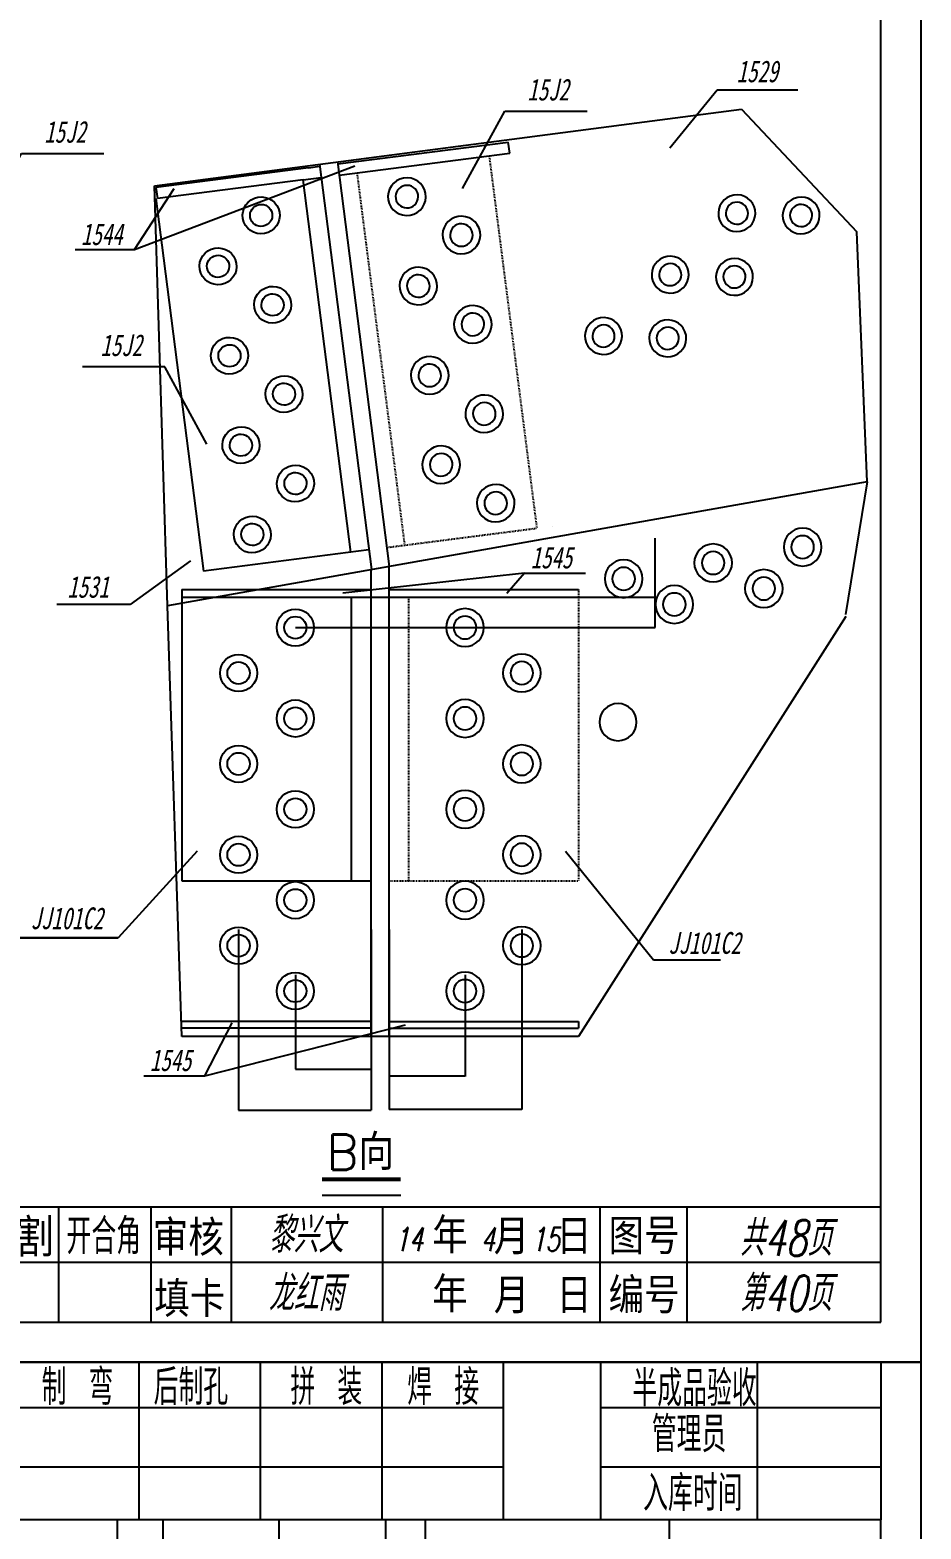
# Model space of a CAD drawing. Header units: millimetres. Extents: x -1378 to 644, y -1773 to 1979.
# Drawn here: x -604.8 to -491.9, y -1582.9 to -1392.9 of the extents above; entities that cross this region are included whole.
import ezdxf
from ezdxf.enums import TextEntityAlignment as Align

# ---------------------------------------------------------------- set-up
doc = ezdxf.new("R2010")
doc.units = ezdxf.units.MM
doc.linetypes.add('LPY8', pattern=[0.009000000000000001, 0.005, -0.004])
for name, color, linetype in [('1', 7, 'Continuous'), ('19', 7, 'Continuous'), ('21', 7, 'Continuous'), ('22', 7, 'Continuous'), ('6', 7, 'Continuous')]:
    doc.layers.add(name, color=color, linetype=linetype)
doc.styles.add('hz', font='txt.shx', dxfattribs={"width": 0.7, "oblique": 12, "bigfont": 'hztxt.shx'})
doc.dimstyles.new('ISO-25', dxfattribs={"dimscale": 0.001, "dimtxt": 2.5, "dimasz": 2.5, "dimexe": 1.25, "dimexo": 0.625, "dimtad": 1, "dimtxsty": 'Standard', "dimcen": 2.5, "dimadec": 0, "dimazin": 0, "dimtfac": 1, "dimtmove": 0, "dimatfit": 3, "dimfxl": 0, "dimarcsym": 0})

# ---------------------------------------------------------------- blocks, each defined once
blk = doc.blocks.new('d0')
at = {"color": 21}
for radius in [1, 0.6]:
    blk.add_circle((0, 0), radius, dxfattribs=at)
blk = doc.blocks.new('c0')
at = {"color": 21}
blk.add_circle((0, 0), 1, dxfattribs=at)
blk = doc.blocks.new('*D125')
at = {"layer": '1', "color": 0, "lineweight": -2}
for p, q in [((-578.390066590004, -1506.946540631379), (-578.390066590004, -1529.848280108635)), ((-561.5900665909944, -1506.946540631379), (-561.5900665909944, -1529.848280108635)), ((-578.387566590004, -1529.847030108634), (-561.5925665909945, -1529.847030108634))]:
    blk.add_line(p, q, dxfattribs=at)
at = {"layer": '1', "color": 0}
for points in [[(-578.387566590004, -1529.846613441968), (-578.387566590004, -1529.847446775301), (-578.390066590004, -1529.847030108634)], [(-561.5925665909945, -1529.846613441968), (-561.5925665909945, -1529.847446775301), (-561.5900665909944, -1529.847030108634)]]:
    blk.add_solid(points, dxfattribs=at)
at = {"layer": 'Defpoints', "color": 0}
for p in [(-578.390066590004, -1506.945915631379, -0.005358334493692829), (-561.5900665909944, -1506.945915631379, -0.005540782653189413), (-561.5900665909944, -1529.847030108634)]:
    blk.add_point(p, dxfattribs=at)
at = {"layer": '1', "color": 0, "insert": (-569.9900665904997, -1529.845155108635), "char_height": 0.0025, "attachment_point": 5}
blk.add_mtext('176', dxfattribs=at)
blk = doc.blocks.new('*D127')
at = {"layer": '1', "color": 0, "lineweight": -2}
for p, q in [((-571.1901664407671, -1512.706540631377), (-571.1901664407671, -1524.669071457468)), ((-561.5900665909944, -1512.706540631377), (-561.5900665909944, -1524.669071457468)), ((-571.1876664407671, -1524.667821457468), (-561.5925665909945, -1524.667821457468))]:
    blk.add_line(p, q, dxfattribs=at)
at = {"layer": '1', "color": 0}
for points in [[(-571.1876664407671, -1524.667404790801), (-571.1876664407671, -1524.668238124134), (-571.1901664407671, -1524.667821457468)], [(-561.5925665909945, -1524.667404790801), (-561.5925665909945, -1524.668238124134), (-561.5900665909944, -1524.667821457468)]]:
    blk.add_solid(points, dxfattribs=at)
at = {"layer": 'Defpoints', "color": 0}
for p in [(-571.1901664407671, -1512.705915631377, -0.005333489610512721), (-561.5900665909944, -1512.705915631377, -0.005540782653189191), (-561.5900665909944, -1524.667821457468)]:
    blk.add_point(p, dxfattribs=at)
at = {"layer": '1', "color": 0, "insert": (-566.3901165158804, -1524.665946457468), "char_height": 0.0025, "attachment_point": 5}
blk.add_mtext('101', dxfattribs=at)
blk = doc.blocks.new('*D126')
at = {"layer": '1', "color": 0, "lineweight": -2}
for p, q in [((-559.2860767827347, -1506.94654063135), (-559.2860767827347, -1529.756671202881)), ((-542.4858166222416, -1506.94654063135), (-542.4858166222416, -1529.756671202881)), ((-542.4883166222417, -1529.755421202881), (-559.2835767827346, -1529.755421202881))]:
    blk.add_line(p, q, dxfattribs=at)
at = {"layer": '1', "color": 0}
for points in [[(-559.2835767827346, -1529.755004536214), (-559.2835767827346, -1529.755837869548), (-559.2860767827347, -1529.755421202881)], [(-542.4883166222417, -1529.755004536214), (-542.4883166222417, -1529.755837869548), (-542.4858166222416, -1529.755421202881)]]:
    blk.add_solid(points, dxfattribs=at)
at = {"layer": 'Defpoints', "color": 0}
for p in [(-559.2860767827347, -1506.94591563135, -0.005622505473188377), (-542.4858166222416, -1506.94591563135, -0.00574825498920517), (-559.2860767827347, -1529.755421202881)]:
    blk.add_point(p, dxfattribs=at)
at = {"layer": '1', "color": 0, "insert": (-550.8859467024881, -1529.753546202881), "char_height": 0.0025, "attachment_point": 5}
blk.add_mtext('176', dxfattribs=at)
blk = doc.blocks.new('*D124')
at = {"layer": '1', "color": 0, "lineweight": -2}
for p, q in [((-559.2860767827356, -1512.706540631352), (-559.2860767827356, -1525.558145722009)), ((-549.6857167692431, -1512.706540631352), (-549.6857167692431, -1525.558145722009)), ((-549.6882167692431, -1525.556895722009), (-559.2835767827355, -1525.556895722009))]:
    blk.add_line(p, q, dxfattribs=at)
at = {"layer": '1', "color": 0}
for points in [[(-559.2835767827355, -1525.556479055343), (-559.2835767827355, -1525.557312388676), (-559.2860767827356, -1525.556895722009)], [(-549.6882167692431, -1525.556479055343), (-549.6882167692431, -1525.557312388676), (-549.6857167692431, -1525.556895722009)]]:
    blk.add_solid(points, dxfattribs=at)
at = {"layer": 'Defpoints', "color": 0}
for p in [(-559.2860767827356, -1512.705915631352, -0.005622505473187767), (-549.6857167692431, -1512.705915631352, -0.005567028138065977), (-559.2860767827356, -1525.556895722009)]:
    blk.add_point(p, dxfattribs=at)
at = {"layer": '1', "color": 0, "insert": (-554.485896775989, -1525.555020722009), "char_height": 0.0025, "attachment_point": 5}
blk.add_mtext('101', dxfattribs=at)
blk = doc.blocks.new('xytfsc')
at = {"color": 243}
for p, q in [((0.2119981069793931, 0.1756660281181865), (-0.08180189302063978, 0.1756660281181865)), ((0.1128390591114504, 0.1756660281181865), (0.1128390591114504, 0.1557118104779665)), ((0.1282390591114501, 0.1756660281181865), (0.1282390591114501, 0.1557118104779665)), ((0.1436390591114496, 0.1756660281181865), (0.1436390591114497, 0.1557118104779665)), ((0.1590390591114494, 0.1756660281181865), (0.1590390591114493, 0.1557118104779665)), ((0.1590390591114494, 0.1756660281181865), (0.1590390591114493, 0.1557118104779665)), ((0.1713881142505892, 0.1756660281181865), (0.1713881142505892, 0.1556970395588582)), ((0.1912480675326801, 0.1756660281181865), (0.1912480675326801, 0.1556970395588582)), ((0.2069206040023625, 0.1756660281181865), (0.2069206040023625, 0.1556999999999807)), ((0.2119981069793931, 0.1456999999999898), (0.2119981069793931, 0.1756660281181866)), ((0.1590390591114492, 0.1699052611793964), (0.009343547070755465, 0.1699052611793964)), ((0.2069206040023625, 0.1699052611793964), (0.1713881142505892, 0.1699052611793964)), ((0.1590390591114492, 0.1623816372641632), (0.009343547070755465, 0.1623816372641632)), ((0.2069206040023625, 0.1623816372641632), (0.1713881142505892, 0.1623816372641632)), ((0.2069206040023625, 0.1556999999999807), (-0.06670189302062168, 0.1556999999999807)), ((0.1101013382460957, 0.1556970395588582), (0.1101013382460957, 0.1401970395588268)), ((0.115893155820657, 0.1556970395588582), (0.115893155820657, 0.1401970395588268)), ((0.1305946114652267, 0.1556970395588582), (0.1305946114652267, 0.1401970395588268)), ((0.144136461840929, 0.1556970395588582), (0.144136461840929, 0.1401970395588268)), ((0.149150303690447, 0.1556970395588582), (0.149150303690447, 0.1401970395588268)), ((0.1800706029964368, 0.1556970395588582), (0.1800706029964368, 0.1401970395588268)), ((0.2069206040023625, -0.03041769200676575), (0.2069206040023625, 0.1556999999999807)), ((0.2119981069793931, -0.03550000000000003), (0.2119981069793931, 0.1456999999999898)), ((-0.06670189302062168, -0.01580359560226546), (0.2069206040023625, -0.01580359560226546)), ((0.102691916155805, -0.03036583533575871), (0.102691916155805, -0.01570061183649435)), ((0.1144049236795291, -0.03053781203299016), (0.1144049236795291, -0.01587258853372581)), ((0.1246095262382875, -0.03053264624507895), (0.1246095262382875, -0.0158674227458146)), ((0.1437750562829757, -0.0304212194424604), (0.1437750562829757, -0.01575599594319604)), ((0.1713153053457569, -0.03044566928007092), (0.1713153053457569, -0.01578044578080656)), ((0.1823401508876538, -0.03042733090642108), (0.1823401508876538, -0.01576210740709988)), ((0.03293604349468582, -0.02282133209506404), (0.2069206040023625, -0.02282133209506404)), ((-0.06670189302062168, -0.03041769200676575), (0.2069206040023625, -0.03041769200676575)), ((-0.07180189302064888, -0.03550000000000003), (0.2119981069793931, -0.03550000000000003))]:
    blk.add_line(p, q, dxfattribs=at)
at = {"color": 243, "style": 'hz', "width": 0.7}
for s, p in [(' 制 弯', (0.0977236024752125, 0.1702582894362837)), (' 后制孔', (0.1119142199866298, 0.1702582894362837)), ('拼 装', (0.1320676244899056, 0.1702582894362837)), (' 焊 接', (0.1440676463303413, 0.1702582894362837)), ('半成品验收', (0.1754148552770184, 0.17009081662611)), ('管理员', (0.1778732141532154, 0.1642803059513241)), ('入库时间', (0.1767723680015715, 0.1568099015570553)), ('开合角', (0.1036835877846721, -0.02178813139981733))]:
    blk.add_text(s, height=0.0045, dxfattribs=at).set_placement(p)
at = {"color": 243, "style": 'hz'}
for s, height, p in [('气割', 0.0048, (0.09248400186405037, -0.02209650407114444)), ('图号', 0.0045, (0.1723960165372483, -0.02179937828155792)), ('编号', 0.0045, (0.1723960165372483, -0.0292993782815511))]:
    blk.add_text(s, height=height, dxfattribs=at).set_placement(p)
at = {"color": 25, "style": 'hz'}
for s, p in [('审核', (0.1146189310481128, -0.02199924418447202)), ('年', (0.1500464708567216, -0.0217049306504446)), ('月', (0.1578457398947813, -0.02183650049470137)), ('日', (0.165761998036117, -0.02182188700463533)), ('年', (0.1500464708567216, -0.02918454778050367)), ('月', (0.1578457398947813, -0.02931611762476044)), ('日', (0.165761998036117, -0.0293015041346944)), ('填卡', (0.1148046463357838, -0.02976734870644399))]:
    blk.add_text(s, height=0.0045, dxfattribs=at).set_placement(p)
blk = doc.blocks.new('*D156')
at = {"layer": '1', "color": 0, "lineweight": -2}
for p, q in [((-525.5918185474083, -1464.829495725967), (-525.5918082739278, -1457.326995725977)), ((-571.1883092033003, -1464.829433288825), (-525.5905685474082, -1464.829495727678)), ((-525.5918238023482, -1468.667064544167), (-525.5918185508316, -1464.831995725967)), ((-571.1883144616637, -1468.669502107026), (-525.5905738057717, -1468.669564545879))]:
    blk.add_line(p, q, dxfattribs=at)
at = {"layer": '1', "color": 0}
for points in [[(-525.5922352174982, -1464.831995725396), (-525.591401884165, -1464.831995726537), (-525.5918185474083, -1464.829495725967)], [(-525.5922404690149, -1468.667064543597), (-525.5914071356816, -1468.667064544738), (-525.5918238057717, -1468.669564544167)]]:
    blk.add_solid(points, dxfattribs=at)
at = {"layer": 'Defpoints', "color": 0}
for p in [(-571.1889342033003, -1464.829433287969, 0.3948052739393119), (-525.5918185474083, -1464.829495725967), (-571.1889394616637, -1468.66950210617, 0.3945731254725511)]:
    blk.add_point(p, dxfattribs=at)
at = {"layer": '1', "color": 0, "insert": (-525.5936832773511, -1457.32949572341), "char_height": 0.0025, "attachment_point": 5, "rotation": 89.99992154254343}
blk.add_mtext('40', dxfattribs=at)

msp = doc.modelspace()

# ---------------------------------------------------------------- linework, layer by layer
at = {"layer": '1', "color": 7, "extrusion": (-0.02269788138167945, 0.1279675681176582, 0.9915185866592898)}
for p, q in [((-565.8086724458268, -1409.900255637484, -6.354724391947734), (-544.1980254518023, -1407.116794608423, -6.219252233361905)), ((-565.6304090597889, -1411.303380939354, -6.350560029291604), (-544.0173681961037, -1408.519611578807, -6.215072864089338)), ((-570.2001205563142, -1411.891961830434, -6.379206496041068), (-567.9150420278148, -1411.597642690701, -6.364881866108444)), ((-569.5337224958378, -1410.380043755271, -6.378075871024449), (-568.0942565686743, -1410.194639897994, -6.369052191334643))]:
    msp.add_line(p, q, dxfattribs=at)
at = {"layer": '1', "color": 7}
for p, q in [((-544.0173681961037, -1408.519611578807, -6.215072864089338), (-544.1980254518019, -1407.116794608427, -6.219252233361902)), ((-591.6007589342366, -1420.722666922927, 0.3949329695537763), (-563.6631280011942, -1410.130038230256, 0.3949329695537763)), ((-591.6007589342366, -1420.722666922927, 0.3949329695537763), (-586.541725935633, -1413.011877897897, 0.3949329695537763)), ((-588.8613880452112, -1412.871761885526, -6.499192672181462), (-588.6810438896491, -1414.271932404144, -6.498053588821469)), ((-599.0995785628576, -1420.722666922927, 0.3949329695537763), (-591.6007589342366, -1420.722666922927, 0.3949329695537763)), ((-542.1247542669064, -1461.760433056067, 0.2070501861212), (-565.1878696198775, -1464.317026307032)), ((-542.1247542669064, -1461.760433056067, 0.2070501861212), (-544.3647153753525, -1464.368990983523)), ((-542.1247542669064, -1461.760433056067, 0.2070501861212), (-534.397517023668, -1461.760433056067, 0.2070501861212)), ((-582.6753918048119, -1525.477905487893, 0.3949329695537763), (-579.2005632615537, -1518.777316115837, 0.3949329695537763)), ((-582.6753918048119, -1525.477905487893, 0.3949329695537763), (-557.2113929787969, -1519.02909309911, 0.3949329695537763)), ((-535.285017947421, -1518.589465660273, 0.394343260848721), (-535.2850191479745, -1519.467020994614, 0.3943432608740468)), ((-590.4026290480502, -1525.477905487893, 0.3949329695537763), (-582.6753918048119, -1525.477905487893, 0.3949329695537763)), ((-567.8087425595705, -1540.621458979568), (-557.8409995790636, -1540.621458979568))]:
    msp.add_line(p, q, dxfattribs=at)
at = {"layer": '1', "color": 7, "const_width": 0.5}
msp.add_lwpolyline([(-567.8087425595706, -1538.630093486983), (-557.8409995790637, -1538.630093486983)], dxfattribs=at)
at = {"layer": '21', "color": 53, "linetype": 'LPY8', "extrusion": (0.02268982874163442, -0.1279689963027532, -0.9915185866421976)}
for p, q in [((-540.548164718012, -1456.061670999634), (-546.5868918598563, -1408.850567379588, -6.231426533508116)), ((-559.5906458216576, -1458.51313255185, -0.1193720040557979), (-540.548164718012, -1456.061670999634))]:
    msp.add_line(p, q, dxfattribs=at)
at = {"layer": '21', "color": 53, "linetype": 'LPY8', "extrusion": (0.02268982874163442, -0.1279689963027533, -0.9915185866421976)}
msp.add_line((-557.3055480892176, -1458.218957165584, -0.1050473635689201), (-563.3441402933023, -1411.00890849643, -6.336334653371801), dxfattribs=at)
at = {"layer": '21', "color": 53, "linetype": 'LPY8', "extrusion": (-2.109508941398465e-05, -3.7370270140596e-06, -0.9999999997705159)}
msp.add_line((-556.7889935920124, -1500.789114276177, 0.3946358882038825), (-556.7889443996706, -1464.829452988105, 0.3945015049404849), dxfattribs=at)
at = {"layer": '21', "color": 53, "linetype": 'LPY8', "extrusion": (-0.1716783539694909, 0.969093763517333, -0.177154791891548)}
for p in [(-535.2849430364911, -1463.829482406989, 0.394044139191692), (-559.2849935914548, -1500.789110861482, 0.3946885415342072)]:
    msp.add_line(p, (-535.2849935968172, -1500.789143695058, 0.3941822595109635), dxfattribs=at)
at = {"layer": '22', "color": 132, "extrusion": (-0.0285279636557271, 0.1610976677226583, 0.9865260750451442)}
for p, q in [((-589.0593800721834, -1412.668495286006, -8.34889164719772), (-514.6238101258131, -1402.959229146301, -7.781896898789916)), ((-514.6238101258131, -1402.959229146301, -7.781896898789916), (-500.0025833795802, -1418.509042411773, -4.819833807172271)), ((-587.3979410356568, -1465.902320160488, 0.3921266814779538), (-589.0593800721834, -1412.668495286006, -8.34889164719772)), ((-498.6965278797696, -1450.188730583985, 0.3911617383025994), (-500.0025833795802, -1418.509042411773, -4.819833807172271)), ((-500.0025833795802, -1418.509042411773, -4.819833807172271), (-500.0025833795802, -1418.509042411773, -4.819833807172271)), ((-498.6965278797696, -1450.188730583985, 0.3911617383025994), (-501.4707550899421, -1467.030975179582, 3.061241462673007))]:
    msp.add_line(p, q, dxfattribs=at)
at = {"layer": '22', "color": 200, "extrusion": (-0.02273684544028604, 0.1279629433924686, 0.9915182907933471)}
for p, q in [((-588.8613880452112, -1414.295161940493, -6.499192672181462), (-587.8952305340475, -1421.848634932644, -5.502204497487889)), ((-587.8952305340475, -1421.848634932644, -5.502204497487889), (-582.8226696503052, -1461.506197176511, -0.2677751647288617)), ((-538.6436154591247, -1455.818834126475, 0.0113125872453013), (-538.6436154591247, -1455.818834126475, 0.0113125872453013)), ((-582.8229036004334, -1461.504368141429, -0.2680165803464208), (-582.8226233094515, -1461.506559471875, -0.2677273451110598))]:
    msp.add_line(p, q, dxfattribs=at)
at = {"layer": '22', "color": 132, "extrusion": (-9.972134370909023e-06, -5.11663894634127e-06, -0.9999999999371882)}
for p, q in [((-498.6965278797696, -1450.188730583985, 0.3911617383026413), (-587.3979410356568, -1465.902320160488, 0.3921266814779957)), ((-498.6965278797701, -1450.188730583988, 0.391161738302821), (-498.6965278797696, -1450.188730583985, 0.3911617383026413)), ((-498.6965278797696, -1450.188730583985, 0.3911617383026413), (-498.6965278797696, -1450.188730583985, 0.3911617383026413)), ((-498.6965278797701, -1450.188730583988, 0.391161738302821), (-498.6965278797696, -1450.188730583985, 0.3911617383026413)), ((-585.5890103800934, -1520.509482406545, 0.3948234593640328), (-587.3979410356568, -1465.902320160488, 0.3921266814779957)), ((-501.4324258307631, -1467.247503324678, 0.3927429450353764), (-535.2850205753953, -1520.509482406545, 0.3942559555180478)), ((-535.2850205753953, -1520.509482406545, 0.3942559555180478), (-585.5890103800934, -1520.509482406545, 0.3948234593640328))]:
    msp.add_line(p, q, dxfattribs=at)
at = {"layer": '6', "color": 8, "extrusion": (-0.02273684544028639, 0.1279629433924687, 0.9915182907933471)}
for p, q in [((-568.1270683758096, -1409.938115370518, -6.583199157585271), (-561.5543378886595, -1461.324086752682, 0.1992710870826616)), ((-564.1610761800374, -1459.103652997026, -0.147068710987294), (-570.1998823979962, -1411.891931155537, -6.37857684397521)), ((-561.8759809284107, -1458.809463633986, -0.1326357742720855), (-582.8227015486364, -1461.506201283189, -0.2649377835150793))]:
    msp.add_line(p, q, dxfattribs=at)
at = {"layer": '6', "color": 8, "extrusion": (0.02268982874163442, -0.1279689963027532, -0.9915185866421976)}
msp.add_line((-565.84195528144, -1409.640048583248, -6.570164484301103), (-559.2825758038279, -1460.92164103258, 0.1985287121361274), dxfattribs=at)
at = {"layer": '6', "color": 8, "extrusion": (0.0227448934298833, -0.1279615127977073, -0.9915182908375344)}
for p, q in [((-569.5334473808306, -1410.382193544343, -6.377114218764971), (-588.8613880452112, -1412.871761885526, -6.499192672181462)), ((-570.1998454413074, -1411.894111619506, -6.37824484378159), (-588.6807041470489, -1414.274570125179, -6.494972988170163))]:
    msp.add_line(p, q, dxfattribs=at)
at = {"layer": '6', "color": 8, "extrusion": (-0.1716783539694909, 0.969093763517333, -0.177154791891548)}
for p, q in [((-559.2850205686625, -1520.509482406542, 0.394762237664604), (-559.2849390538552, -1460.922059309492, 0.3945395561351914)), ((-561.5890103781359, -1520.509482406545, 0.3947291177154563), (-561.5889294216814, -1461.330214695106, 0.3945079614855028)), ((-585.5889328403883, -1463.829413587831, 0.3946116427798123), (-585.588983400717, -1500.7890748759, 0.3947497630990872)), ((-585.5889342083761, -1464.829413587828, 0.395109043153433), (-561.5889342085843, -1464.829446421404, 0.3946027611300805)), ((-585.5889328403105, -1463.829413587831, 0.395109043153433), (-561.5889328405187, -1463.829446421407, 0.3946027611300805)), ((-559.2849443991136, -1464.829449573411, 0.3945541582708084), (-535.2849444044778, -1464.829482406987, 0.3940478762475647)), ((-559.2849430310479, -1463.829449573413, 0.3945541582708084), (-535.2849430364121, -1463.829482406989, 0.3940478762475647)), ((-585.5889834007156, -1500.7890748759, 0.3952434264168319), (-561.5889834009243, -1500.789107709476, 0.3947371443934794))]:
    msp.add_line(p, q, dxfattribs=at)
at = {"layer": '6', "color": 8, "extrusion": (3.930902016059562e-06, 3.7370504953802e-06, 0.9999999999852912)}
msp.add_line((-564.0849834009015, -1500.789104294782, 0.3946652330919782), (-564.0849342086557, -1464.82951182449, 0.3945308500857491), dxfattribs=at)
at = {"layer": '6', "color": 8, "extrusion": (5.348113384031966e-06, 3.737048556504573e-06, 0.999999999978716)}
for p, q in [((-561.5890077517283, -1518.589574779405, 0.394816424067944), (-585.5890077515205, -1518.589541947243, 0.3949447786665229)), ((-561.5890077517283, -1519.467130113746, 0.394816424067944), (-585.5890077515205, -1519.467097281584, 0.3949447786665229))]:
    msp.add_line(p, q, dxfattribs=at)
at = {"layer": '6', "color": 8, "extrusion": (-2.109517510297963e-05, -3.73702701400383e-06, -0.9999999997705141)}
for p, q in [((-559.2850179420609, -1518.589432826694, 0.3948495449284028), (-535.285017947421, -1518.589465660273, 0.394343260848721)), ((-559.2850179420609, -1519.466988161035, 0.3948495449284028), (-535.285017947421, -1519.467020994614, 0.394343260848721))]:
    msp.add_line(p, q, dxfattribs=at)

# ---------------------------------------------------------------- block references
at = {"layer": '1', "color": 7, "xscale": 1000, "yscale": 1000, "zscale": 1000}
for p in [(-703.8802614664496, -1526.305157173524), (-703.8802614664496, -1737.47118529171)]:
    msp.add_blockref('xytfsc', p, dxfattribs=at)
at = {"layer": '19', "color": 8, "extrusion": (0.02268982874163442, -0.1279689963027533, -0.9915185866421978), "xscale": 2.39999999999989, "yscale": 2.399999999999875, "zscale": 2.40000000000003, "rotation": 272.7419742861097}
for p in [(-795.3667380786015, 1283.331698593328, 174.0658053086739), (-789.4094303858654, 1289.383614410165, 174.0658053086734), (-795.9178343065452, 1294.838509313399, 174.0658053086734), (-789.9605266138121, 1300.890425130243, 174.0658053086743), (-796.4689305344887, 1306.345320033467, 174.0658053086735), (-790.511622841757, 1312.397235850311, 174.0658053086739), (-797.0200267624335, 1317.852130753542, 174.0658053086735), (-791.0627190696983, 1323.904046570382, 174.0658053086739)]:
    msp.add_blockref('d0', p, dxfattribs=at)
at = {"layer": '19', "color": 8, "extrusion": (-0.02273684544028639, 0.1279629433924687, 0.9915182907933471), "xscale": 2.352000000000114, "yscale": 2.351999999999771, "zscale": 2.351999999999975, "rotation": 267.2373280109179}
for p in [(814.4414872334964, 1282.148438684515, -174.0297762766206), (820.9518612724213, 1287.600982116085, -174.0297762766201), (814.9967401809602, 1293.655049574098, -174.0297762766197), (821.5071142198836, 1299.107593005679, -174.0297762766201), (815.5519931284203, 1305.161660463682, -174.0297762766192), (822.0623671673457, 1310.614203895266, -174.0297762766197), (816.1072460758846, 1316.668271353268, -174.029776276621), (822.6176201148076, 1322.120814784856, -174.0297762766201)]:
    msp.add_blockref('d0', p, dxfattribs=at)
at = {"layer": '19', "color": 8, "extrusion": (0.02259619701242508, -0.1279008526802334, -0.9915295173439089), "xscale": 2.351999999999839, "yscale": 2.35200000000016, "zscale": 2.35200000000003, "rotation": 327.1522660637196}
for p in [(-753.7373132498356, 1293.262448287722, 174.0228929427975), (-745.7739789424052, 1294.977238860381, 174.0228929427976), (-763.4154381299304, 1299.510992022482, 174.0228929427976), (-755.4521038224991, 1301.225782595155, 174.022892942798), (-773.0935630100282, 1305.759535757245, 174.0228929427967), (-765.1302287025983, 1307.474326329908, 174.0228929427971)]:
    msp.add_blockref('d0', p, dxfattribs=at)
at = {"layer": '19', "color": 8, "extrusion": (-9.972134374717195e-06, -5.116638924844572e-06, -0.9999999999371882), "xscale": 2.400000000000091, "yscale": 2.399999999999967, "zscale": 2.400000000000034, "rotation": 169.9541887573954}
for p in [(506.8881382576618, -1458.464519202904, -0.3787685773827431), (518.2315204907036, -1460.474016531866, -0.3787685773827429), (529.5749027237473, -1462.483513860826, -0.3787685773827429), (511.806267875827, -1463.723036204774, -0.3787685773829463), (523.1496501088681, -1465.732533533737, -0.3787685773829462)]:
    msp.add_blockref('d0', p, dxfattribs=at)
at = {"layer": '19', "color": 8, "extrusion": (3.930902016059562e-06, 3.7370504953802e-06, 0.9999999999852912), "xscale": 2.351999999999851, "yscale": 2.352000000000098, "zscale": 2.351999999999953, "rotation": 89.9999216192886}
for p in [(-571.1889410082791, -1468.669503562064, 0.3868393456226709), (-578.388948887961, -1474.429493712438, 0.3868393456223879), (-571.1889567676593, -1480.18950356204, 0.3868393456226111), (-578.3889646473397, -1485.949493712435, 0.3868393456226117), (-571.1889725270368, -1491.70950356203, 0.3868393456225934), (-578.3889804067177, -1497.469493712418, 0.386839345622426), (-571.1889882864139, -1503.229503562021, 0.3868393456225185), (-578.3889961660936, -1508.989493712408, 0.3868393456225761), (-571.1890040457862, -1514.749503562018, 0.3868393456224635)]:
    msp.add_blockref('d0', p, dxfattribs=at)
at = {"layer": '19', "color": 8, "extrusion": (-2.109508941398465e-05, -3.7370270140596e-06, -0.9999999997705159), "xscale": 2.400000000000037, "yscale": 2.399999999999766, "zscale": 2.399999999999983, "rotation": 90.00007838438425}
for p in [(549.6849578512007, -1468.669464126992, -0.3772818850465272), (542.4849657312704, -1474.429473977056, -0.3772818850464219), (549.6849736113192, -1480.189464126964, -0.3772818850463431), (542.4849814913827, -1485.94947397705, -0.3772818850465166), (549.6849893714347, -1491.709464126972, -0.3772818850464946), (542.4849972514999, -1497.469473977026, -0.3772818850464634), (549.6850051315496, -1503.229464126952, -0.3772818850464683), (542.4850130116159, -1508.989473977024, -0.377281885046474), (549.6850208916669, -1514.749464126939, -0.3772818850464519)]:
    msp.add_blockref('d0', p, dxfattribs=at)
at = {"layer": '19', "color": 8, "extrusion": (-3.319525136852638e-05, -1.844757809584632e-05, -0.9999999992788811), "xscale": 2.351999999999972, "yscale": 2.351999999999985, "zscale": 2.351999999999953, "rotation": 213.1287722742047}
msp.add_blockref('c0', (530.2890555738558, -1480.658144038985, -0.3488090444071903), dxfattribs=at)

# ---------------------------------------------------------------- texts
at = {"style": 'hz'}
msp.add_text('B向', height=4.500000000000001, dxfattribs=at).set_placement((-567.2433868304196, -1537.422022581335))
at = {"layer": '1', "color": 7, "style": 'hz', "oblique": 12, "width": 0.7}
for s, height, p in [('黎兴文', 4.5, (-569.8802614664496, -1547.905157173516)), ('14', 3, (-556.7802614664496, -1547.705157173517)), ('4', 3, (-546.7802614664494, -1547.705157173517)), ('15', 3, (-539.4802614664494, -1547.705157173517)), ('龙红雨', 4.5, (-569.8802614664496, -1555.305157173521))]:
    msp.add_text(s, height=height, dxfattribs=at).set_placement(p, align=Align.CENTER)
for s, p in [('共48页', (-514.8802614664495, -1548.305157173523)), ('第40页', (-514.8802614664495, -1555.305157173524))]:
    msp.add_text(s, height=4.5, dxfattribs=at).set_placement(p)
at = {"layer": '22', "color": 132, "extrusion": (-5.633211163737998e-05, 5.632081607856442e-05, 0.9999999968273294), "oblique": 12, "width": 0.7}
for s, p in [('1529', (-512.618583123339, -1399.538999648123, -0.05505116702265546)), ('15J2', (-593.2588294016886, -1434.248867152186, 0.3424695510946408)), ('JJ101C2', (-519.3218858924558, -1510.028743271122, 0.3340365424468121))]:
    msp.add_text(s, height=2.7586206896552, rotation=4.674503704794061e-05, dxfattribs=at).set_placement(p, align=Align.CENTER)
at = {"layer": '22', "color": 132, "extrusion": (5.633211163737998e-05, 5.632081607856442e-05, 0.9999999968273294), "oblique": 12, "width": 0.7}
for s, p in [('15J2', (-539.1488115594741, -1401.851206608613, 0.2805032998251777)), ('15J2', (-600.3829727654488, -1407.207045553525, -0.1181807658237233)), ('1544', (-595.7261702077419, -1420.180030829753, 0.2762838833869566)), ('1545', (-538.7227635389712, -1461.167922604554, 0.08930375012398901)), ('JJ101C2', (-600.1531121342479, -1506.902238358281, -0.1237827319157004)), ('1545', (-587.0006488273488, -1524.885405363866, 0.2708783182828645))]:
    msp.add_text(s, height=2.7586206896552, rotation=359.9999532549629, dxfattribs=at).set_placement(p, align=Align.CENTER)
at = {"layer": '22', "color": 132, "extrusion": (-0.01206320527016552, -0.001514185422479275, 0.9999260904292457), "oblique": 12, "width": 0.7}
msp.add_text('1531', height=2.7586206896552, rotation=359.9989922981484, dxfattribs=at).set_placement((-597.4123344950625, -1464.875578747228, 9.643689922121256), align=Align.CENTER)

# ---------------------------------------------------------------- dimensions: what is measured, and where the dimension line sits
at = {"layer": '1', "color": 7}
dim = msp.add_linear_dim(base=(-525.5918185474083, -1464.829495725967), p1=(-571.1889394616638, -1468.66950210617, 0.3945731254725511), p2=(-571.1889342033004, -1464.829433287969, 0.3948052739393119), angle=89.99992154254343, text='40', dimstyle='ISO-25', override={"dimzin": 0}, dxfattribs=at)
dim.commit()
dim.dimension.update_dxf_attribs({"geometry": '*D156', "text_midpoint": (-525.5918082773511, -1457.329495725977), "dimtype": 161})
for base, p1, p2, text, picture, middle in [((-561.5900665909944, -1529.847030108634, 0.3947090551394766), (-578.390066590004, -1506.945915631379, 0.3893507206457838), (-561.5900665909944, -1506.945915631379, 0.3891682724862872), '176', '*D125', (-569.9900665904997, -1529.847030108634, 0.3947090551394766)), ((-559.2860767827347, -1529.755421202881, 0.3947090551394766), (-542.4858166222416, -1506.94591563135, 0.3889608001502715), (-559.2860767827347, -1506.94591563135, 0.3890865496662883), '176', '*D126', (-550.8859467024881, -1529.755421202881, 0.3947090551394766)), ((-561.5900665909944, -1524.667821457468, 0.3947090551394766), (-571.1901664407671, -1512.705915631377, 0.3893755655289639), (-561.5900665909944, -1512.705915631377, 0.3891682724862874), '101', '*D127', (-566.3901165158804, -1524.667821457468, 0.3947090551394766)), ((-559.2860767827356, -1525.556895722009, 0.3947090551394766), (-549.6857167692431, -1512.705915631352, 0.3891420270014107), (-559.2860767827356, -1512.705915631352, 0.3890865496662889), '101', '*D124', (-554.485896775989, -1525.556895722009, 0.3947090551394766))]:
    dim = msp.add_linear_dim(base=base, p1=p1, p2=p2, text=text, dimstyle='ISO-25', override={"dimzin": 0}, dxfattribs=at)
    dim.commit()
    dim.dimension.update_dxf_attribs({"geometry": picture, "text_midpoint": middle, "dimtype": 160})

# ---------------------------------------------------------------- leaders
for points in [[(-523.7431072734935, -1407.851571373743), (-517.7117496819974, -1400.517151052969), (-507.4829540586213, -1400.517151052965)], [(-549.9930437718242, -1413.015805059335, 0.3949329695537763), (-544.658291826071, -1403.20482440092, 0.3949329695537763), (-534.2205145089924, -1403.204824400953, 0.3949329695537763)], [(-611.2272273223642, -1418.37166644997), (-605.8924753766111, -1408.560685791552), (-595.4546980595322, -1408.560685791585)], [(-582.4145989860768, -1445.413462061533, 0.3949329695537763), (-587.74935093183, -1435.602481403119, 0.3949329695537763), (-598.1871282489088, -1435.602481403152, 0.3949329695537763)], [(-584.5009987844187, -1460.218065780351), (-592.1098622218872, -1465.740762684858), (-601.4173382225864, -1465.740762684862)], [(-612.5728486149333, -1493.432662102605), (-607.8383306892638, -1507.979542939665), (-593.6721363911796, -1507.979542939669)], [(-583.6460015194126, -1497.027696139219, 0.3949329695537763), (-593.6721363911796, -1507.979542939669, 0.3949329695537763), (-607.8383306892638, -1507.979542939665, 0.3949329695537763)]]:
    msp.add_leader(points, dimstyle='ISO-25', override={"dimgap": 0.625, "dimtad": 0}, dxfattribs=at)
at = {"layer": '1', "color": 7, "annotation_type": 0, "has_hookline": 1, "hookline_direction": 0, "text_width": 0.002}
msp.add_leader([(-536.9583853277848, -1497.027696139219, 0.3949329695537763), (-525.8008338726997, -1510.778101822132, 0.3949329695537763), (-517.289288836, -1510.778101822158, 0.3949329695537763)], dimstyle='ISO-25', override={"dimgap": 0.625, "dimtad": 0}, dxfattribs=at)

doc.saveas('drawing.dxf')
